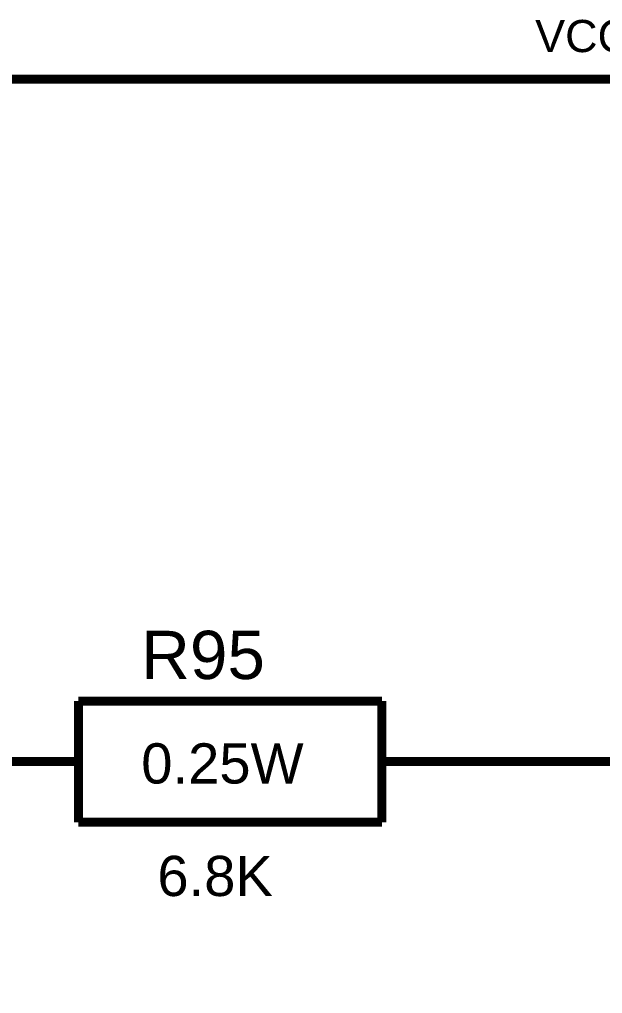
# Model space of a CAD drawing. Header units: millimetres. Extents: x -2024 to 917, y -725 to 13.
# Drawn here: x 387.68 to 406.88, y -271.43 to -239.32 of the extents above; entities that cross this region are included whole.
import ezdxf

# ---------------------------------------------------------------- set-up
doc = ezdxf.new("R2010")
doc.units = ezdxf.units.MM
doc.layers.add('Sheet', color=255, linetype='Continuous')
doc.styles.get("Standard").update_dxf_attribs({"font": 'arial.ttf'})

msp = doc.modelspace()

# ---------------------------------------------------------------- linework, layer by layer
at = {"layer": 'Sheet', "const_width": 0.3}
for points in [[(322.157, -246.295), (322.157, -241.294), (334.637, -241.294), (429.607, -241.294), (434.589, -241.294)], [(389.619, -261.794), (389.619, -265.785)], [(389.619, -261.794), (399.616, -261.794)], [(399.616, -261.794), (399.616, -265.785)], [(389.619, -263.781), (387.12, -263.781)], [(399.616, -263.781), (402.115, -263.781)], [(402.115, -263.781), (409.613, -263.781), (409.613, -271.283)], [(389.619, -265.785), (399.616, -265.785)]]:
    msp.add_lwpolyline(points, dxfattribs=at)

# ---------------------------------------------------------------- texts
at = {"layer": 'Sheet'}
for s, height, p in [('VCC2', 1.0598, (404.664, -240.4)), ('R95', 1.5897, (391.688, -261.066)), ('0.25W', 1.3247, (391.688, -264.51)), ('6.8K', 1.3247, (392.218, -268.219))]:
    msp.add_text(s, height=height, dxfattribs=at).set_placement(p)

doc.saveas('drawing.dxf')
